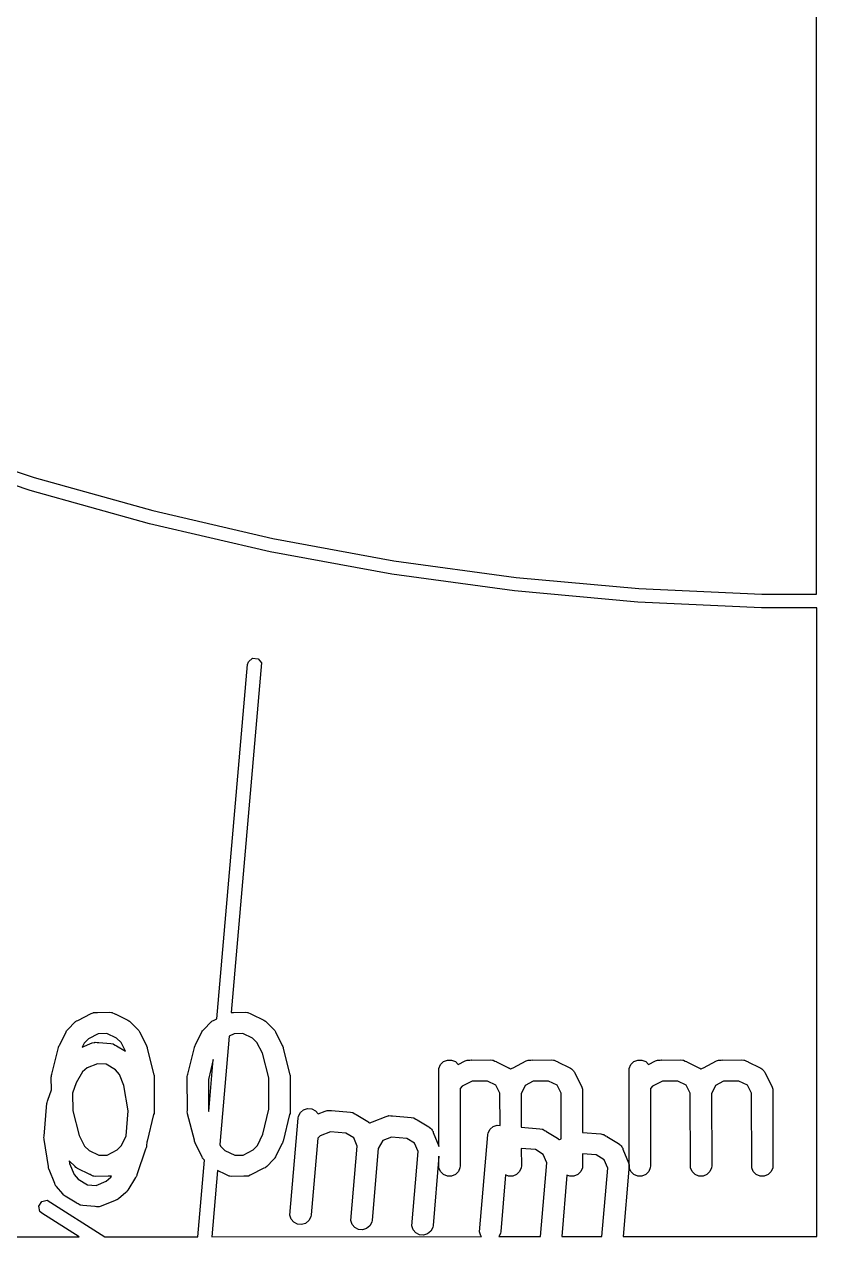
# Model space of a CAD drawing. Extents: x 87 to 387, y -217 to -84.
# Drawn here: x 231.23 to 236.78, y -182.05 to -173.55 of the extents above; entities that cross this region are included whole.
import ezdxf

# ---------------------------------------------------------------- set-up
doc = ezdxf.new("R2010")
doc.units = 0
doc.layers.add('BLACK', color=7, linetype='CONTINUOUS')

msp = doc.modelspace()

# ---------------------------------------------------------------- linework, layer by layer
at = {"layer": 'BLACK', "linetype": 'CONTINUOUS'}
for p, q in [((236.778044, -177.54999), (236.773823, -158.648098)), ((230.47739, -176.460463), (231.29688, -176.730863)), ((231.269148, -176.821817), (230.445547, -176.550061)), ((231.29688, -176.730863), (232.127828, -176.963684)), ((232.104264, -177.055806), (231.269148, -176.821817)), ((232.127828, -176.963684), (232.968511, -177.158443)), ((232.949165, -177.251542), (232.104264, -177.055806)), ((232.968511, -177.158443), (233.817188, -177.314737)), ((233.802099, -177.40862), (232.949165, -177.251542)), ((233.817188, -177.314737), (234.672099, -177.432242)), ((234.661299, -177.526714), (233.802099, -177.40862)), ((234.672099, -177.432242), (235.531472, -177.510714)), ((235.531472, -177.510714), (236.393526, -177.54999)), ((235.524983, -177.60558), (234.661299, -177.526714)), ((236.391361, -177.645054), (235.524983, -177.60558)), ((236.393526, -177.54999), (236.778044, -177.54999)), ((236.778065, -177.645054), (236.391361, -177.645054)), ((236.778254, -178.493444), (236.778065, -177.645054)), ((232.889425, -178.030698), (232.676876, -180.481133)), ((232.791929, -178.041375), (232.797388, -178.022646)), ((232.797388, -178.022646), (232.826704, -177.998047)), ((232.826704, -177.998047), (232.864826, -178.001383)), ((232.864826, -178.001383), (232.889425, -178.030698)), ((232.576514, -180.524853), (232.791929, -178.041375)), ((236.778553, -182.051905), (236.778254, -178.493444)), ((231.601662, -180.536426), (231.696217, -180.487735)), ((231.696217, -180.487735), (231.709948, -180.48248)), ((231.709948, -180.48248), (231.712637, -180.482288)), ((231.712637, -180.482288), (231.715126, -180.481258)), ((231.715126, -180.481258), (231.729867, -180.481064)), ((231.729867, -180.481064), (231.739138, -180.480406)), ((231.739138, -180.480406), (231.740688, -180.480922)), ((231.740688, -180.480922), (231.824996, -180.479817)), ((231.824996, -180.479817), (231.839628, -180.481258)), ((231.839628, -180.481258), (231.842117, -180.482289)), ((231.842117, -180.482289), (231.844805, -180.48248)), ((231.844805, -180.48248), (231.857798, -180.488784)), ((231.857798, -180.488784), (231.866664, -180.492457)), ((231.866664, -180.492457), (231.867886, -180.493679)), ((231.867886, -180.493679), (231.953775, -180.535354)), ((232.676876, -180.481133), (232.682248, -180.481063)), ((232.682248, -180.481063), (232.691519, -180.480405)), ((232.691519, -180.480405), (232.693069, -180.480921)), ((232.693069, -180.480921), (232.777377, -180.479816)), ((232.777377, -180.479816), (232.792009, -180.481257)), ((232.792009, -180.481257), (232.794498, -180.482288)), ((232.794498, -180.482288), (232.797186, -180.482479)), ((232.797186, -180.482479), (232.810179, -180.488783)), ((232.810179, -180.488783), (232.819045, -180.492456)), ((232.819045, -180.492456), (232.820267, -180.493678)), ((232.820267, -180.493678), (232.906156, -180.535353)), ((231.534145, -180.598438), (231.581487, -180.549403)), ((231.581487, -180.549403), (231.587236, -180.544684)), ((231.587236, -180.544684), (231.588536, -180.543186)), ((231.588536, -180.543186), (231.589949, -180.542458)), ((231.589949, -180.542458), (231.592852, -180.540076)), ((231.592852, -180.540076), (231.601662, -180.536426)), ((231.953775, -180.535354), (231.960074, -180.539318)), ((231.960074, -180.539318), (231.961902, -180.540076)), ((231.961902, -180.540076), (231.963072, -180.541206)), ((231.963072, -180.541206), (231.966218, -180.543186)), ((231.966218, -180.543186), (231.97185, -180.54968)), ((231.97185, -180.54968), (232.020886, -180.597022)), ((232.486526, -180.598437), (232.533868, -180.549402)), ((232.533868, -180.549402), (232.539617, -180.544683)), ((232.539617, -180.544683), (232.540917, -180.543185)), ((232.540917, -180.543185), (232.54233, -180.542457)), ((232.54233, -180.542457), (232.545233, -180.540075)), ((232.545233, -180.540075), (232.554043, -180.536425)), ((232.554043, -180.536425), (232.576514, -180.524853)), ((232.906156, -180.535353), (232.912455, -180.539317)), ((232.912455, -180.539317), (232.914283, -180.540075)), ((232.914283, -180.540075), (232.915453, -180.541205)), ((232.915453, -180.541205), (232.918599, -180.543185)), ((232.918599, -180.543185), (232.924231, -180.549679)), ((232.924231, -180.549679), (232.973267, -180.597021)), ((231.475552, -180.707745), (231.519819, -180.616514)), ((231.519819, -180.616514), (231.523783, -180.610214)), ((231.523783, -180.610214), (231.524541, -180.608387)), ((231.524541, -180.608387), (231.525671, -180.607216)), ((231.525671, -180.607216), (231.527651, -180.604071)), ((231.527651, -180.604071), (231.534145, -180.598438)), ((231.676578, -180.665131), (231.646334, -180.696458)), ((231.745559, -180.629609), (231.676578, -180.665131)), ((231.80572, -180.62882), (231.745559, -180.629609)), ((231.87383, -180.661869), (231.80572, -180.62882)), ((231.905157, -180.692113), (231.87383, -180.661869)), ((232.020886, -180.597022), (232.025604, -180.602771)), ((232.025604, -180.602771), (232.027103, -180.604071)), ((232.027103, -180.604071), (232.02783, -180.605484)), ((232.02783, -180.605484), (232.030213, -180.608387)), ((232.030213, -180.608387), (232.033862, -180.617197)), ((232.033862, -180.617197), (232.082554, -180.711752)), ((232.427933, -180.707744), (232.4722, -180.616513)), ((232.4722, -180.616513), (232.476164, -180.610213)), ((232.476164, -180.610213), (232.476922, -180.608386)), ((232.476922, -180.608386), (232.478052, -180.607215)), ((232.478052, -180.607215), (232.480032, -180.60407)), ((232.480032, -180.60407), (232.486526, -180.598437)), ((232.66241, -180.647903), (232.596566, -181.407011)), ((232.69794, -180.629608), (232.66241, -180.647903)), ((232.758101, -180.628819), (232.69794, -180.629608)), ((232.826211, -180.661868), (232.758101, -180.628819)), ((232.857538, -180.692112), (232.826211, -180.661868)), ((232.973267, -180.597021), (232.977985, -180.60277)), ((232.977985, -180.60277), (232.979484, -180.60407)), ((232.979484, -180.60407), (232.980211, -180.605483)), ((232.980211, -180.605483), (232.982594, -180.608386)), ((232.982594, -180.608386), (232.986243, -180.617196)), ((232.986243, -180.617196), (233.034935, -180.711751)), ((231.42128, -180.913468), (231.466521, -180.727103)), ((231.466521, -180.727103), (231.466906, -180.726023)), ((231.466906, -180.726023), (231.466945, -180.725484)), ((231.466945, -180.725484), (231.46753, -180.724276)), ((231.46753, -180.724276), (231.471468, -180.713257)), ((231.471468, -180.713257), (231.475552, -180.707745)), ((231.633318, -180.723281), (231.703967, -180.694384)), ((231.646334, -180.696458), (231.633318, -180.723281)), ((231.703967, -180.694384), (231.718104, -180.690346)), ((231.718104, -180.690346), (231.720799, -180.69039)), ((231.720799, -180.69039), (231.723369, -180.68958)), ((231.723369, -180.68958), (231.738071, -180.690672)), ((231.738071, -180.690672), (231.747364, -180.690824)), ((231.747364, -180.690824), (231.748863, -180.691473)), ((231.748863, -180.691473), (231.832946, -180.69772)), ((231.832946, -180.69772), (231.847396, -180.700431)), ((231.847396, -180.700431), (231.849786, -180.701675)), ((231.849786, -180.701675), (231.852447, -180.7021)), ((231.852447, -180.7021), (231.864842, -180.709513)), ((231.864842, -180.709513), (231.873353, -180.713944)), ((231.873353, -180.713944), (231.874463, -180.715267)), ((231.874463, -180.715267), (231.936046, -180.752099)), ((231.936046, -180.752099), (231.905157, -180.692113)), ((232.082554, -180.711752), (232.082963, -180.712821)), ((232.082963, -180.712821), (232.083286, -180.713257)), ((232.083286, -180.713257), (232.083605, -180.7145)), ((232.083605, -180.7145), (232.087809, -180.725483)), ((232.087809, -180.725483), (232.088334, -180.73288)), ((232.088334, -180.73288), (232.135852, -180.917579)), ((232.373661, -180.913467), (232.418902, -180.727102)), ((232.418902, -180.727102), (232.419287, -180.726022)), ((232.419287, -180.726022), (232.419326, -180.725483)), ((232.419326, -180.725483), (232.419911, -180.724275)), ((232.419911, -180.724275), (232.423849, -180.713256)), ((232.423849, -180.713256), (232.427933, -180.707744)), ((232.895892, -180.766593), (232.857538, -180.692112)), ((233.034935, -180.711751), (233.035344, -180.71282)), ((233.035344, -180.71282), (233.035667, -180.713256)), ((233.035667, -180.713256), (233.035986, -180.714499)), ((233.035986, -180.714499), (233.04019, -180.725482)), ((233.04019, -180.725482), (233.040715, -180.732879)), ((233.040715, -180.732879), (233.088233, -180.917578)), ((232.551797, -180.809805), (232.517767, -180.949993)), ((232.520189, -181.174211), (232.551797, -180.809805)), ((232.940495, -180.939965), (232.895892, -180.766593)), ((234.143589, -180.846481), (234.164281, -180.825789)), ((234.164281, -180.825789), (234.191317, -180.81459)), ((234.191317, -180.81459), (234.220581, -180.81459)), ((234.220581, -180.81459), (234.247617, -180.825789)), ((234.247617, -180.825789), (234.267494, -180.845666)), ((234.267494, -180.845666), (234.315265, -180.821067)), ((234.315265, -180.821067), (234.328996, -180.815812)), ((234.328996, -180.815812), (234.331685, -180.81562)), ((234.331685, -180.81562), (234.334174, -180.81459)), ((234.334174, -180.81459), (234.347971, -180.814463)), ((234.347971, -180.814463), (234.358186, -180.813738)), ((234.358186, -180.813738), (234.360032, -180.814353)), ((234.360032, -180.814353), (234.491663, -180.813149)), ((234.491663, -180.813149), (234.506295, -180.81459)), ((234.506295, -180.81459), (234.508784, -180.815621)), ((234.508784, -180.815621), (234.511472, -180.815812)), ((234.511472, -180.815812), (234.524465, -180.822116)), ((234.524465, -180.822116), (234.533331, -180.825789)), ((234.533331, -180.825789), (234.534553, -180.827011)), ((234.534553, -180.827011), (234.620442, -180.868686)), ((234.652451, -180.868126), (234.743836, -180.821067)), ((234.743836, -180.821067), (234.757567, -180.815812)), ((234.757567, -180.815812), (234.760256, -180.81562)), ((234.760256, -180.81562), (234.762745, -180.81459)), ((234.762745, -180.81459), (234.776542, -180.814463)), ((234.776542, -180.814463), (234.786757, -180.813738)), ((234.786757, -180.813738), (234.788603, -180.814353)), ((234.788603, -180.814353), (234.920234, -180.813149)), ((234.920234, -180.813149), (234.934866, -180.81459)), ((234.934866, -180.81459), (234.937355, -180.815621)), ((234.937355, -180.815621), (234.940043, -180.815812)), ((234.940043, -180.815812), (234.953036, -180.822116)), ((234.953036, -180.822116), (234.961902, -180.825789)), ((234.961902, -180.825789), (234.963124, -180.827011)), ((234.963124, -180.827011), (235.049013, -180.868686)), ((235.476922, -180.84648), (235.497614, -180.825788)), ((235.497614, -180.825788), (235.52465, -180.814589)), ((235.52465, -180.814589), (235.553914, -180.814589)), ((235.553914, -180.814589), (235.58095, -180.825788)), ((235.58095, -180.825788), (235.600827, -180.845665)), ((235.600827, -180.845665), (235.648598, -180.821066)), ((235.648598, -180.821066), (235.662329, -180.815811)), ((235.662329, -180.815811), (235.665018, -180.815619)), ((235.665018, -180.815619), (235.667507, -180.814589)), ((235.667507, -180.814589), (235.681304, -180.814462)), ((235.681304, -180.814462), (235.691519, -180.813737)), ((235.691519, -180.813737), (235.693365, -180.814352)), ((235.693365, -180.814352), (235.824996, -180.813148)), ((235.824996, -180.813148), (235.839628, -180.814589)), ((235.839628, -180.814589), (235.842117, -180.81562)), ((235.842117, -180.81562), (235.844805, -180.815811)), ((235.844805, -180.815811), (235.857798, -180.822115)), ((235.857798, -180.822115), (235.866664, -180.825788)), ((235.866664, -180.825788), (235.867886, -180.82701)), ((235.867886, -180.82701), (235.953775, -180.868685)), ((235.985784, -180.868125), (236.077169, -180.821066)), ((236.077169, -180.821066), (236.0909, -180.815811)), ((236.0909, -180.815811), (236.093589, -180.815619)), ((236.093589, -180.815619), (236.096078, -180.814589)), ((236.096078, -180.814589), (236.109875, -180.814462)), ((236.109875, -180.814462), (236.12009, -180.813737)), ((236.12009, -180.813737), (236.121936, -180.814352)), ((236.121936, -180.814352), (236.253567, -180.813148)), ((236.253567, -180.813148), (236.268199, -180.814589)), ((236.268199, -180.814589), (236.270688, -180.81562)), ((236.270688, -180.81562), (236.273376, -180.815811)), ((236.273376, -180.815811), (236.286369, -180.822115)), ((236.286369, -180.822115), (236.295235, -180.825788)), ((236.295235, -180.825788), (236.296457, -180.82701)), ((236.296457, -180.82701), (236.382346, -180.868685)), ((231.418104, -180.921137), (231.42128, -180.913468)), ((231.636081, -180.897966), (231.590432, -180.97429)), ((231.668943, -180.869393), (231.636081, -180.897966)), ((231.740754, -180.840019), (231.668943, -180.869393)), ((231.800755, -180.844476), (231.740754, -180.840019)), ((231.865725, -180.883334), (231.800755, -180.844476)), ((231.894299, -180.916196), (231.865725, -180.883334)), ((231.926015, -180.993734), (231.894299, -180.916196)), ((232.135852, -180.917579), (232.136227, -180.920115)), ((232.136227, -180.920115), (232.13665, -180.921137)), ((232.370485, -180.921137), (232.373661, -180.913467)), ((233.088233, -180.917578), (233.088608, -180.920114)), ((233.088608, -180.920114), (233.089031, -180.921136)), ((234.130949, -180.888149), (234.13239, -180.873517)), ((234.132073, -181.419869), (234.130949, -180.888149)), ((234.13239, -180.873517), (234.143589, -180.846481)), ((234.620442, -180.868686), (234.622889, -180.870226)), ((234.622889, -180.870226), (234.624043, -180.870611)), ((234.624043, -180.870611), (234.625479, -180.871856)), ((234.625479, -180.871856), (234.632885, -180.876518)), ((234.632885, -180.876518), (234.63452, -180.878403)), ((234.63452, -180.878403), (234.636155, -180.876518)), ((234.636155, -180.876518), (234.641154, -180.873943)), ((234.641154, -180.873943), (234.644997, -180.870611)), ((234.644997, -180.870611), (234.652451, -180.868126)), ((235.049013, -180.868686), (235.051458, -180.870225)), ((235.051458, -180.870225), (235.052613, -180.87061)), ((235.052613, -180.87061), (235.05405, -180.871856)), ((235.05405, -180.871856), (235.061456, -180.876518)), ((235.061456, -180.876518), (235.067619, -180.883624)), ((235.067619, -180.883624), (235.074721, -180.889784)), ((235.074721, -180.889784), (235.077294, -180.89478)), ((235.077294, -180.89478), (235.080629, -180.898626)), ((235.080629, -180.898626), (235.083115, -180.906084)), ((235.083115, -180.906084), (235.130174, -180.997465)), ((235.464282, -180.888148), (235.465723, -180.873516)), ((235.465723, -181.569447), (235.464282, -180.888148)), ((235.465723, -180.873516), (235.476922, -180.84648)), ((235.953775, -180.868685), (235.956222, -180.870225)), ((235.956222, -180.870225), (235.957376, -180.87061)), ((235.957376, -180.87061), (235.958812, -180.871855)), ((235.958812, -180.871855), (235.966218, -180.876517)), ((235.966218, -180.876517), (235.967853, -180.878402)), ((235.967853, -180.878402), (235.969488, -180.876517)), ((235.969488, -180.876517), (235.974487, -180.873942)), ((235.974487, -180.873942), (235.97833, -180.87061)), ((235.97833, -180.87061), (235.985784, -180.868125)), ((236.382346, -180.868685), (236.384791, -180.870224)), ((236.384791, -180.870224), (236.385946, -180.870609)), ((236.385946, -180.870609), (236.387383, -180.871855)), ((236.387383, -180.871855), (236.394789, -180.876517)), ((236.394789, -180.876517), (236.400952, -180.883623)), ((236.400952, -180.883623), (236.408054, -180.889783)), ((236.408054, -180.889783), (236.410627, -180.894779)), ((236.410627, -180.894779), (236.413962, -180.898625)), ((236.413962, -180.898625), (236.416448, -180.906083)), ((236.416448, -180.906083), (236.463507, -180.997464)), ((231.416663, -180.935769), (231.416914, -180.933215)), ((231.417159, -181.022843), (231.416663, -180.935769)), ((231.416752, -180.932123), (231.417206, -180.930251)), ((231.416914, -180.933215), (231.416752, -180.932123)), ((231.417206, -180.930251), (231.418104, -180.921137)), ((231.590432, -180.97429), (231.565938, -181.046881)), ((231.955339, -181.170333), (231.926015, -180.993734)), ((232.13665, -180.921137), (232.13666, -180.923051)), ((232.13666, -180.923051), (232.138002, -180.932123)), ((232.138002, -180.932123), (232.13676, -180.940468)), ((232.13676, -180.940468), (232.138091, -181.173864)), ((232.369044, -180.935769), (232.369295, -180.933215)), ((232.370374, -181.169164), (232.369044, -180.935769)), ((232.369133, -180.932124), (232.369587, -180.930252)), ((232.369295, -180.933215), (232.369133, -180.932124)), ((232.369587, -180.930252), (232.370485, -180.921137)), ((232.517767, -180.949993), (232.51902, -181.169666)), ((232.941748, -181.159639), (232.940495, -180.939965)), ((233.089031, -180.921136), (233.089041, -180.92305)), ((233.089041, -180.92305), (233.090383, -180.932122)), ((233.090383, -180.932122), (233.089141, -180.940467)), ((233.089141, -180.940467), (233.090472, -181.173864)), ((234.295626, -180.998463), (234.279806, -181.014849)), ((234.364483, -180.963005), (234.295626, -180.998463)), ((234.472115, -180.96202), (234.364483, -180.963005)), ((234.530705, -180.99045), (234.472115, -180.96202)), ((234.559561, -181.046485), (234.530705, -180.99045)), ((234.736821, -180.991963), (234.708171, -181.051007)), ((234.793054, -180.963005), (234.736821, -180.991963)), ((234.900686, -180.96202), (234.793054, -180.963005)), ((234.959276, -180.99045), (234.900686, -180.96202)), ((234.988133, -181.046485), (234.959276, -180.99045)), ((235.130174, -180.997465), (235.135429, -181.011196)), ((235.628959, -180.998462), (235.613139, -181.014848)), ((235.697816, -180.963004), (235.628959, -180.998462)), ((235.805448, -180.962019), (235.697816, -180.963004)), ((235.864038, -180.990449), (235.805448, -180.962019)), ((235.892894, -181.046484), (235.864038, -180.990449)), ((236.070154, -180.991962), (236.041504, -181.051006)), ((236.126387, -180.963004), (236.070154, -180.991962)), ((236.234019, -180.962019), (236.126387, -180.963004)), ((236.292609, -180.990449), (236.234019, -180.962019)), ((236.321466, -181.046484), (236.292609, -180.990449)), ((236.463507, -180.997464), (236.468762, -181.011195)), ((231.392969, -181.094537), (231.417159, -181.022843)), ((231.565938, -181.046881), (231.566639, -181.169666)), ((234.279806, -181.014849), (234.280949, -181.554816)), ((234.560165, -181.272378), (234.559561, -181.046485)), ((234.708171, -181.051007), (234.708797, -181.285143)), ((234.988987, -181.365695), (234.988133, -181.046485)), ((235.135429, -181.011196), (235.13562, -181.013885)), ((235.13562, -181.013885), (235.136651, -181.016374)), ((235.136651, -181.016374), (235.136684, -181.028865)), ((235.136684, -181.028865), (235.137503, -181.040386)), ((235.137503, -181.040386), (235.136721, -181.04273)), ((235.136721, -181.04273), (235.13747, -181.322631)), ((235.613139, -181.014848), (235.614282, -181.554815)), ((235.894294, -181.569447), (235.892894, -181.046484)), ((236.041504, -181.051006), (236.042853, -181.554815)), ((236.322866, -181.569447), (236.321466, -181.046484)), ((236.468762, -181.011195), (236.468953, -181.013884)), ((236.468953, -181.013884), (236.469984, -181.016373)), ((236.469984, -181.016373), (236.470017, -181.028864)), ((236.470017, -181.028864), (236.470836, -181.040385)), ((236.470836, -181.040385), (236.470054, -181.042729)), ((236.470054, -181.042729), (236.471425, -181.554815)), ((231.367411, -181.348967), (231.386427, -181.116348)), ((231.386427, -181.116348), (231.386899, -181.113827)), ((231.386833, -181.112724), (231.387449, -181.110895)), ((231.386899, -181.113827), (231.386833, -181.112724)), ((231.387449, -181.110895), (231.389138, -181.101897)), ((231.389138, -181.101897), (231.392969, -181.094537)), ((231.566639, -181.169666), (231.611242, -181.343039)), ((231.940971, -181.346085), (231.955339, -181.170333)), ((232.138091, -181.173864), (232.137839, -181.176417)), ((232.369133, -181.17751), (232.370374, -181.169164)), ((232.51902, -181.169666), (232.520189, -181.174211)), ((232.899626, -181.333157), (232.941748, -181.159639)), ((233.090472, -181.173864), (233.09022, -181.176417)), ((233.162001, -181.182065), (233.184418, -181.163256)), ((233.184418, -181.163256), (233.212327, -181.154456)), ((233.212327, -181.154456), (233.24148, -181.157006)), ((233.24148, -181.157006), (233.267437, -181.170519)), ((233.267437, -181.170519), (233.285505, -181.192053)), ((233.285505, -181.192053), (233.335239, -181.171711)), ((233.335239, -181.171711), (233.349376, -181.167673)), ((233.349376, -181.167673), (233.352071, -181.167717)), ((233.352071, -181.167717), (233.354641, -181.166907)), ((233.354641, -181.166907), (233.368397, -181.167983)), ((233.368397, -181.167983), (233.378636, -181.168151)), ((233.378636, -181.168151), (233.380421, -181.168924)), ((233.380421, -181.168924), (233.511656, -181.179197)), ((232.133473, -181.196164), (232.088233, -181.38253)), ((232.13665, -181.188496), (232.133473, -181.196164)), ((232.137547, -181.179381), (232.13665, -181.188496)), ((232.138002, -181.17751), (232.137547, -181.179381)), ((232.137839, -181.176417), (232.138002, -181.17751)), ((232.370474, -181.186581), (232.369133, -181.17751)), ((232.370485, -181.188496), (232.370474, -181.186581)), ((232.370907, -181.189517), (232.370485, -181.188496)), ((232.371283, -181.192054), (232.370907, -181.189517)), ((232.4188, -181.376752), (232.371283, -181.192054)), ((233.085854, -181.196164), (233.040614, -181.38253)), ((233.089031, -181.188496), (233.085854, -181.196164)), ((233.087833, -181.901305), (233.145777, -181.222473)), ((233.089928, -181.179381), (233.089031, -181.188496)), ((233.090383, -181.17751), (233.089928, -181.179381)), ((233.09022, -181.176417), (233.090383, -181.17751)), ((233.145777, -181.222473), (233.148488, -181.208022)), ((233.148488, -181.208022), (233.162001, -181.182065)), ((233.511656, -181.179197), (233.526107, -181.181908)), ((233.526107, -181.181908), (233.528497, -181.183152)), ((233.528497, -181.183152), (233.531158, -181.183577)), ((233.531158, -181.183577), (233.543551, -181.190989)), ((233.543551, -181.190989), (233.552064, -181.195421)), ((233.552064, -181.195421), (233.553175, -181.196745)), ((233.553175, -181.196745), (233.635105, -181.245747)), ((233.635105, -181.245747), (233.637408, -181.247495)), ((233.637408, -181.247495), (233.638525, -181.247979)), ((233.638525, -181.247979), (233.639848, -181.249346)), ((233.639848, -181.249346), (233.646818, -181.254635)), ((233.646818, -181.254635), (233.648281, -181.256654)), ((233.648281, -181.256654), (233.650075, -181.254919)), ((233.650075, -181.254919), (233.655279, -181.25279)), ((233.655279, -181.25279), (233.659398, -181.249805)), ((233.659398, -181.249805), (233.667042, -181.247978)), ((233.667042, -181.247978), (233.762179, -181.209064)), ((233.762179, -181.209064), (233.776316, -181.205026)), ((233.776316, -181.205026), (233.779011, -181.20507)), ((233.779011, -181.20507), (233.781581, -181.20426)), ((233.781581, -181.20426), (233.795337, -181.205336)), ((233.795337, -181.205336), (233.805576, -181.205504)), ((233.805576, -181.205504), (233.807361, -181.206277)), ((233.807361, -181.206277), (233.938597, -181.21655)), ((233.938597, -181.21655), (233.953048, -181.219261)), ((233.953048, -181.219261), (233.955438, -181.220505)), ((233.955438, -181.220505), (233.958099, -181.22093)), ((233.958099, -181.22093), (233.970489, -181.228341)), ((233.970489, -181.228341), (233.979005, -181.232774)), ((233.979005, -181.232774), (233.980116, -181.234099)), ((233.980116, -181.234099), (234.062045, -181.283101)), ((231.611242, -181.343039), (231.649596, -181.41752)), ((232.860801, -181.413173), (232.899626, -181.333157)), ((233.371897, -181.317399), (233.300215, -181.34672)), ((233.479207, -181.325798), (233.371897, -181.317399)), ((233.535097, -181.359226), (233.479207, -181.325798)), ((234.062045, -181.283101), (234.064346, -181.284847)), ((234.064346, -181.284847), (234.065465, -181.285332)), ((234.065465, -181.285332), (234.06679, -181.286701)), ((234.06679, -181.286701), (234.073758, -181.291988)), ((234.073758, -181.291988), (234.079275, -181.2996)), ((234.079275, -181.2996), (234.085817, -181.306359)), ((234.085817, -181.306359), (234.087945, -181.311563)), ((234.087945, -181.311563), (234.090931, -181.315682)), ((234.090931, -181.315682), (234.092756, -181.323324)), ((234.092756, -181.323324), (234.131672, -181.418463)), ((234.416093, -182.017515), (234.474036, -181.338683)), ((234.474036, -181.338683), (234.476747, -181.324232)), ((234.476747, -181.324232), (234.49026, -181.298275)), ((234.49026, -181.298275), (234.512677, -181.279466)), ((234.512677, -181.279466), (234.540586, -181.270666)), ((234.540586, -181.270666), (234.560165, -181.272378)), ((234.708797, -181.285143), (234.839915, -181.295407)), ((234.839915, -181.295407), (234.854366, -181.298118)), ((234.854366, -181.298118), (234.856757, -181.299362)), ((234.856757, -181.299362), (234.859416, -181.299787)), ((234.859416, -181.299787), (234.871805, -181.307196)), ((234.871805, -181.307196), (234.880323, -181.311631)), ((234.880323, -181.311631), (234.881434, -181.312955)), ((234.881434, -181.312955), (234.963364, -181.361956)), ((235.13747, -181.322631), (235.266856, -181.33276)), ((235.266856, -181.33276), (235.281307, -181.335471)), ((235.281307, -181.335471), (235.283697, -181.336715)), ((235.283697, -181.336715), (235.286358, -181.33714)), ((235.286358, -181.33714), (235.298748, -181.344551)), ((235.298748, -181.344551), (235.307264, -181.348984)), ((231.365446, -181.357176), (231.367411, -181.348967)), ((231.365991, -181.366332), (231.365446, -181.357176)), ((231.365836, -181.368239), (231.365991, -181.366332)), ((231.366168, -181.369293), (231.365836, -181.368239)), ((231.366321, -181.371853), (231.366168, -181.369293)), ((231.397559, -181.559991), (231.366321, -181.371853)), ((231.649596, -181.41752), (231.680924, -181.447765)), ((231.878174, -181.444501), (231.90842, -181.413173)), ((231.90842, -181.413173), (231.940971, -181.346085)), ((232.081648, -181.430866), (232.077816, -181.438226)), ((232.083336, -181.421866), (232.081648, -181.430866)), ((232.083953, -181.420039), (232.083336, -181.421866)), ((232.084359, -181.416415), (232.083886, -181.418935)), ((232.083886, -181.418935), (232.083953, -181.420039)), ((232.086801, -181.386534), (232.084359, -181.416415)), ((232.087221, -181.38536), (232.086801, -181.386534)), ((232.087809, -181.38415), (232.087221, -181.38536)), ((232.087847, -181.383609), (232.087809, -181.38415)), ((232.088233, -181.38253), (232.087847, -181.383609)), ((232.419326, -181.384149), (232.4188, -181.376752)), ((232.423528, -181.395131), (232.419326, -181.384149)), ((232.423849, -181.396376), (232.423528, -181.395131)), ((232.424171, -181.396811), (232.423849, -181.396376)), ((232.424581, -181.397881), (232.424171, -181.396811)), ((232.473273, -181.492437), (232.424581, -181.397881)), ((232.596566, -181.407011), (232.601977, -181.417519)), ((232.601977, -181.417519), (232.633305, -181.447764)), ((232.830556, -181.444501), (232.860801, -181.413173)), ((233.031584, -181.401886), (232.987316, -181.493119)), ((233.035667, -181.396376), (233.031584, -181.401886)), ((233.039602, -181.38536), (233.035667, -181.396376)), ((233.04019, -181.38415), (233.039602, -181.38536)), ((233.040228, -181.383609), (233.04019, -181.38415)), ((233.040614, -181.38253), (233.040228, -181.383609)), ((233.283025, -181.361666), (233.237102, -181.899677)), ((233.300215, -181.34672), (233.283025, -181.361666)), ((233.514774, -181.938658), (233.558959, -181.417562)), ((233.558959, -181.417562), (233.535097, -181.359226)), ((233.740296, -181.378698), (233.706609, -181.435022)), ((233.798837, -181.354752), (233.740296, -181.378698)), ((233.906148, -181.363151), (233.798837, -181.354752)), ((233.962037, -181.396579), (233.906148, -181.363151)), ((233.985899, -181.454915), (233.962037, -181.396579)), ((234.131672, -181.418463), (234.132073, -181.419869)), ((234.963364, -181.361956), (234.965667, -181.363704)), ((234.965667, -181.363704), (234.966784, -181.364188)), ((234.966784, -181.364188), (234.968107, -181.365555)), ((234.968107, -181.365555), (234.975077, -181.370844)), ((234.975077, -181.370844), (234.976541, -181.372864)), ((234.976541, -181.372864), (234.978334, -181.371129)), ((234.978334, -181.371129), (234.983535, -181.369001)), ((234.983535, -181.369001), (234.987657, -181.366014)), ((234.987657, -181.366014), (234.988987, -181.365695)), ((235.307264, -181.348984), (235.308375, -181.350309)), ((235.308375, -181.350309), (235.390304, -181.399311)), ((235.390304, -181.399311), (235.392605, -181.401057)), ((235.392605, -181.401057), (235.393724, -181.401542)), ((235.393724, -181.401542), (235.395049, -181.402911)), ((235.395049, -181.402911), (235.402017, -181.408198)), ((235.402017, -181.408198), (235.407534, -181.41581)), ((235.407534, -181.41581), (235.414076, -181.422569)), ((235.414076, -181.422569), (235.416204, -181.427773)), ((235.416204, -181.427773), (235.41919, -181.431892)), ((231.680924, -181.447765), (231.749033, -181.480813)), ((231.749033, -181.480813), (231.809195, -181.480024)), ((231.809195, -181.480024), (231.878174, -181.444501)), ((232.077816, -181.438226), (232.016503, -181.619941)), ((232.476922, -181.501246), (232.473273, -181.492437)), ((232.479304, -181.504148), (232.476922, -181.501246)), ((232.480032, -181.505562), (232.479304, -181.504148)), ((232.48153, -181.506861), (232.480032, -181.505562)), ((232.486249, -181.512611), (232.48153, -181.506861)), ((232.490482, -181.516698), (232.486249, -181.512611)), ((232.633305, -181.447764), (232.701414, -181.480812)), ((232.701414, -181.480812), (232.761575, -181.480023)), ((232.761575, -181.480023), (232.830556, -181.444501)), ((232.972989, -181.511194), (232.925648, -181.56023)), ((232.979484, -181.505562), (232.972989, -181.511194)), ((232.981463, -181.502416), (232.979484, -181.505562)), ((232.982594, -181.501246), (232.981463, -181.502416)), ((232.983351, -181.499418), (232.982594, -181.501246)), ((232.987316, -181.493119), (232.983351, -181.499418)), ((233.706609, -181.435022), (233.664043, -181.93703)), ((233.941715, -181.976011), (233.985899, -181.454915)), ((234.132217, -181.488081), (234.090984, -181.974383)), ((234.13239, -181.569448), (234.132217, -181.488081)), ((234.807465, -181.442008), (234.709197, -181.434316)), ((234.709197, -181.434316), (234.70952, -181.554815)), ((234.863356, -181.475436), (234.807465, -181.442008)), ((234.887218, -181.533771), (234.863356, -181.475436)), ((235.234407, -181.479361), (235.137869, -181.471805)), ((235.137869, -181.471805), (235.138092, -181.554815)), ((235.290296, -181.512789), (235.234407, -181.479361)), ((235.314158, -181.571125), (235.290296, -181.512789)), ((235.41919, -181.431892), (235.421015, -181.439534)), ((235.421015, -181.439534), (235.459931, -181.534673)), ((231.397438, -181.567406), (231.397559, -181.559991)), ((231.400667, -181.578712), (231.397438, -181.567406)), ((231.400878, -181.57998), (231.400667, -181.578712)), ((231.401161, -181.580441), (231.400878, -181.57998)), ((231.401476, -181.581543), (231.401161, -181.580441)), ((231.441739, -181.679972), (231.401476, -181.581543)), ((231.582903, -181.559953), (231.541626, -181.520101)), ((231.541626, -181.520101), (231.544768, -181.539025)), ((231.544768, -181.539025), (231.576486, -181.616566)), ((231.588536, -181.566448), (231.582903, -181.559953)), ((231.591681, -181.568427), (231.588536, -181.566448)), ((231.592852, -181.569558), (231.591681, -181.568427)), ((231.594679, -181.570315), (231.592852, -181.569558)), ((231.600979, -181.57428), (231.594679, -181.570315)), ((231.686868, -181.615955), (231.600979, -181.57428)), ((232.443996, -182.052623), (232.490482, -181.516698)), ((232.580898, -181.587641), (232.540567, -182.052607)), ((232.639249, -181.615954), (232.580898, -181.587641)), ((232.905474, -181.573205), (232.810918, -181.621898)), ((232.914283, -181.569557), (232.905474, -181.573205)), ((232.917185, -181.567174), (232.914283, -181.569557)), ((232.918599, -181.566447), (232.917185, -181.567174)), ((232.919898, -181.564948), (232.918599, -181.566447)), ((232.925648, -181.56023), (232.919898, -181.564948)), ((234.143589, -181.596484), (234.13239, -181.569448)), ((234.164281, -181.617176), (234.143589, -181.596484)), ((234.268309, -181.596484), (234.247617, -181.617176)), ((234.279508, -181.569448), (234.268309, -181.596484)), ((234.280949, -181.554816), (234.279508, -181.569448)), ((234.69688, -181.596483), (234.676188, -181.617175)), ((234.708079, -181.569447), (234.69688, -181.596483)), ((234.70952, -181.554815), (234.708079, -181.569447)), ((234.843257, -182.052225), (234.887218, -181.533771)), ((235.125452, -181.596483), (235.10476, -181.617175)), ((235.136651, -181.569447), (235.125452, -181.596483)), ((235.138092, -181.554815), (235.136651, -181.569447)), ((235.273371, -182.052154), (235.314158, -181.571125)), ((235.462508, -181.580337), (235.422504, -182.052129)), ((235.459931, -181.534673), (235.463969, -181.54881)), ((235.463491, -181.57807), (235.462508, -181.580337)), ((235.463679, -181.566521), (235.463491, -181.57807)), ((235.464735, -181.554075), (235.463679, -181.566521)), ((235.463969, -181.54881), (235.463924, -181.551505)), ((235.463924, -181.551505), (235.464735, -181.554075)), ((235.476922, -181.596483), (235.465723, -181.569447)), ((235.497614, -181.617175), (235.476922, -181.596483)), ((235.601642, -181.596483), (235.58095, -181.617175)), ((235.612841, -181.569447), (235.601642, -181.596483)), ((235.614282, -181.554815), (235.612841, -181.569447)), ((235.905493, -181.596483), (235.894294, -181.569447)), ((235.926185, -181.617175), (235.905493, -181.596483)), ((236.030213, -181.596483), (236.009521, -181.617175)), ((236.041412, -181.569447), (236.030213, -181.596483)), ((236.042853, -181.554815), (236.041412, -181.569447)), ((236.334065, -181.596483), (236.322866, -181.569447)), ((236.354757, -181.617175), (236.334065, -181.596483)), ((236.458785, -181.596483), (236.438093, -181.617175)), ((236.469984, -181.569447), (236.458785, -181.596483)), ((236.471425, -181.554815), (236.469984, -181.569447)), ((231.444609, -181.689076), (231.441739, -181.679972)), ((231.576486, -181.616566), (231.60506, -181.649429)), ((231.60506, -181.649429), (231.670027, -181.688286)), ((231.68809, -181.617177), (231.686868, -181.615955)), ((231.696949, -181.620846), (231.68809, -181.617177)), ((231.709948, -181.627154), (231.696949, -181.620846)), ((231.712637, -181.627345), (231.709948, -181.627154)), ((231.715126, -181.628376), (231.712637, -181.627345)), ((231.729758, -181.629817), (231.715126, -181.628376)), ((231.814065, -181.628711), (231.729758, -181.629817)), ((231.73003, -181.692743), (231.801842, -181.663369)), ((231.801842, -181.663369), (231.834704, -181.634796)), ((231.815616, -181.629228), (231.814065, -181.628711)), ((231.824886, -181.628569), (231.815616, -181.629228)), ((231.838535, -181.62839), (231.824886, -181.628569)), ((231.834704, -181.634796), (231.838535, -181.62839)), ((232.00582, -181.638437), (231.953769, -181.725465)), ((232.010369, -181.633303), (232.00582, -181.638437)), ((232.015247, -181.622675), (232.010369, -181.633303)), ((232.01594, -181.621518), (232.015247, -181.622675)), ((232.016025, -181.62098), (232.01594, -181.621518)), ((232.016503, -181.619941), (232.016025, -181.62098)), ((232.640471, -181.617176), (232.639249, -181.615954)), ((232.64933, -181.620845), (232.640471, -181.617176)), ((232.662329, -181.627153), (232.64933, -181.620845)), ((232.665018, -181.627344), (232.662329, -181.627153)), ((232.667507, -181.628375), (232.665018, -181.627344)), ((232.682139, -181.629816), (232.667507, -181.628375)), ((232.766445, -181.62871), (232.682139, -181.629816)), ((232.767996, -181.629227), (232.766445, -181.62871)), ((232.777265, -181.628568), (232.767996, -181.629227)), ((232.792009, -181.628375), (232.777265, -181.628568)), ((232.794498, -181.627343), (232.792009, -181.628375)), ((232.797186, -181.627153), (232.794498, -181.627343)), ((232.810918, -181.621898), (232.797186, -181.627153)), ((234.191317, -181.628375), (234.164281, -181.617176)), ((234.220581, -181.628375), (234.191317, -181.628375)), ((234.247617, -181.617176), (234.220581, -181.628375)), ((234.59917, -181.619792), (234.565362, -182.015887)), ((234.619888, -181.628374), (234.59917, -181.619792)), ((234.649152, -181.628374), (234.619888, -181.628374)), ((234.676188, -181.617175), (234.649152, -181.628374)), ((235.02901, -181.620317), (234.99239, -182.052201)), ((235.04846, -181.628374), (235.02901, -181.620317)), ((235.077724, -181.628374), (235.04846, -181.628374)), ((235.10476, -181.617175), (235.077724, -181.628374)), ((235.52465, -181.628374), (235.497614, -181.617175)), ((235.553914, -181.628374), (235.52465, -181.628374)), ((235.58095, -181.617175), (235.553914, -181.628374)), ((235.953221, -181.628374), (235.926185, -181.617175)), ((235.982485, -181.628374), (235.953221, -181.628374)), ((236.009521, -181.617175), (235.982485, -181.628374)), ((236.381793, -181.628374), (236.354757, -181.617175)), ((236.411057, -181.628374), (236.381793, -181.628374)), ((236.438093, -181.617175), (236.411057, -181.628374)), ((231.446732, -181.69218), (231.444609, -181.689076)), ((231.447333, -181.693648), (231.446732, -181.69218)), ((231.448708, -181.695069), (231.447333, -181.693648)), ((231.45291, -181.701211), (231.448708, -181.695069)), ((231.497636, -181.75265), (231.45291, -181.701211)), ((231.502678, -181.759606), (231.497636, -181.75265)), ((231.505635, -181.76185), (231.502678, -181.759606)), ((231.506706, -181.763081), (231.505635, -181.76185)), ((231.508464, -181.763996), (231.506706, -181.763081)), ((231.514391, -181.768493), (231.508464, -181.763996)), ((231.596321, -181.817496), (231.514391, -181.768493)), ((231.670027, -181.688286), (231.73003, -181.692743)), ((231.937927, -181.742218), (231.886487, -181.786946)), ((231.944882, -181.737178), (231.937927, -181.742218)), ((231.947126, -181.73422), (231.944882, -181.737178)), ((231.948357, -181.73315), (231.947126, -181.73422)), ((231.949272, -181.731391), (231.948357, -181.73315)), ((231.953769, -181.725465), (231.949272, -181.731391)), ((231.329185, -181.837554), (231.349746, -181.805279)), ((231.337467, -181.874916), (231.329185, -181.837554)), ((231.349746, -181.805279), (231.387108, -181.796997)), ((231.387108, -181.796997), (231.791157, -182.052731)), ((231.597432, -181.81882), (231.596321, -181.817496)), ((231.605939, -181.823248), (231.597432, -181.81882)), ((231.618337, -181.830664), (231.605939, -181.823248)), ((231.620998, -181.831088), (231.618337, -181.830664)), ((231.623389, -181.832333), (231.620998, -181.831088)), ((231.63784, -181.835044), (231.623389, -181.832333)), ((231.721922, -181.841289), (231.63784, -181.835044)), ((231.723421, -181.841939), (231.721922, -181.841289)), ((231.732712, -181.84209), (231.723421, -181.841939)), ((231.747417, -181.843183), (231.732712, -181.84209)), ((231.749985, -181.842372), (231.747417, -181.843183)), ((231.752681, -181.842417), (231.749985, -181.842372)), ((231.766819, -181.838379), (231.752681, -181.842417)), ((231.865249, -181.798116), (231.766819, -181.838379)), ((231.874352, -181.795247), (231.865249, -181.798116)), ((231.877456, -181.793123), (231.874352, -181.795247)), ((231.878922, -181.792524), (231.877456, -181.793123)), ((231.880342, -181.791149), (231.878922, -181.792524)), ((231.886487, -181.786946), (231.880342, -181.791149)), ((231.35156, -181.888407), (231.337467, -181.874916)), ((231.611233, -182.052761), (231.35156, -181.888407)), ((233.096633, -181.929214), (233.087833, -181.901305)), ((233.115442, -181.951631), (233.096633, -181.929214)), ((233.220878, -181.940085), (233.198461, -181.958894)), ((233.234391, -181.914128), (233.220878, -181.940085)), ((233.237102, -181.899677), (233.234391, -181.914128)), ((233.523574, -181.966567), (233.514774, -181.938658)), ((233.664043, -181.93703), (233.661332, -181.951481)), ((233.141399, -181.965144), (233.115442, -181.951631)), ((233.170552, -181.967694), (233.141399, -181.965144)), ((233.198461, -181.958894), (233.170552, -181.967694)), ((233.542383, -181.988984), (233.523574, -181.966567)), ((233.56834, -182.002497), (233.542383, -181.988984)), ((233.597493, -182.005047), (233.56834, -182.002497)), ((233.625402, -181.996247), (233.597493, -182.005047)), ((233.647819, -181.977438), (233.625402, -181.996247)), ((233.661332, -181.951481), (233.647819, -181.977438)), ((233.950515, -182.00392), (233.941715, -181.976011)), ((233.969325, -182.026337), (233.950515, -182.00392)), ((234.07476, -182.01479), (234.052343, -182.0336)), ((234.088273, -181.988833), (234.07476, -182.01479)), ((234.090984, -181.974383), (234.088273, -181.988833)), ((234.424893, -182.045424), (234.416093, -182.017515)), ((234.565362, -182.015887), (234.562651, -182.030337)), ((230.706005, -182.052911), (231.611233, -182.052761)), ((231.791157, -182.052731), (232.443996, -182.052623)), ((232.540567, -182.052607), (234.430657, -182.052294)), ((233.995282, -182.03985), (233.969325, -182.026337)), ((234.024434, -182.0424), (233.995282, -182.03985)), ((234.052343, -182.0336), (234.024434, -182.0424)), ((234.430657, -182.052294), (234.424893, -182.045424)), ((234.562651, -182.030337), (234.55123, -182.052274)), ((234.55123, -182.052274), (234.843257, -182.052225)), ((234.99239, -182.052201), (235.273371, -182.052154)), ((235.422504, -182.052129), (236.778553, -182.051905))]:
    msp.add_line(p, q, dxfattribs=at)

doc.saveas('drawing.dxf')
